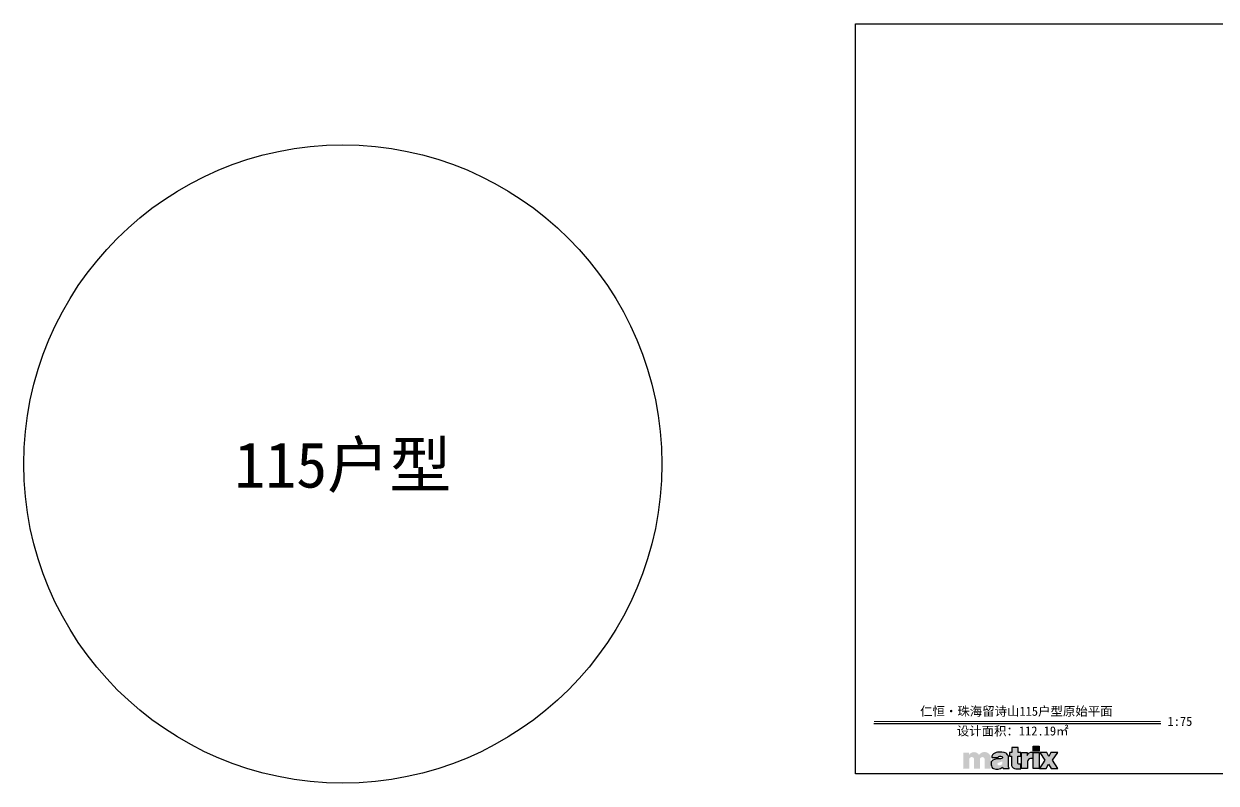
# Model space of a CAD drawing. Header units: millimetres. Extents: x 24675 to 175386, y -87697 to -40478.
# Drawn here: x 24675 to 60102, y -63031 to -40478 of the extents above; entities that cross this region are included whole.
import ezdxf
from ezdxf.enums import TextEntityAlignment as Align

# ---------------------------------------------------------------- set-up
doc = ezdxf.new("R2010")
doc.units = ezdxf.units.MM
doc.header["$LTSCALE"] = 10
doc.header["$MEASUREMENT"] = 0
doc.linetypes.add('__DASH', pattern=[0.35, 0.25, -0.1])
for name, color, linetype in [('FF-TEXT', 50, 'Continuous'), ('P-ANNO-DIMS', 250, 'Continuous'), ('TK', 1, 'Continuous')]:
    doc.layers.add(name, color=color, linetype=linetype)
doc.styles.add('st', font='')
doc.styles.get('st').set_extended_font_data('SimSun')

# ---------------------------------------------------------------- blocks, each defined once
blk = doc.blocks.new('vxcv')
at = {"layer": 'Defpoints', "color": 251}
blk.add_lwpolyline([(301088, -172518.5), (332588, -172518.5), (332588, -194793.5), (301088, -194793.5)], close=True, dxfattribs=at)

msp = doc.modelspace()

# ---------------------------------------------------------------- hatches: boundary and pattern name
at = {"layer": 'TK'}
h = msp.add_hatch(color=8, dxfattribs=at)
h.paths.add_polyline_path([(53058.6, -62192.1, 0.5512156), (52755.3, -62193.9), (52755.3, -62121.8), (52586.8, -62121.8), (52585.2, -62599.9), (52768.6, -62599.9), (52768.6, -62306.6, -0.7058911), (52910.8, -62306.6), (52910.8, -62599.9), (53083.5, -62599.9), (53083.5, -62318.8, -0.8693237), (53224.1, -62318.8), (53224.1, -62599.9), (53404.4, -62599.9), (53404.4, -62246.4, 0.6422353)])
h.paths.add_polyline_path([(53741.4, -62238.1), (53741.4, -62238.1, -0.397808), (53751.8, -62280.9, -0.2775393), (53723, -62297.1, -0.0631586), (53601.4, -62313.3, 0.1841346), (53434.8, -62378, 0.2415302), (53418.6, -62420.8, 0.1133381), (53436.8, -62553.5, 0.2452883), (53489.5, -62600.6, 0.2544255), (53752.5, -62555.1, -0.1595935), (53771.1, -62598.4), (53956.4, -62598.4, 0.2437206), (53939, -62569.6, -0.1434182), (53932.8, -62535.1), (53932.8, -62239.1, 0.1555029), (53860.7, -62143.5, 0.1359616), (53607.7, -62114.7, 0.0427992), (53528.4, -62137.8, 0.307812), (53433.3, -62270.5), (53618.8, -62270.5, -0.442328)])
h.paths.add_polyline_path([(53607.7, -62480.1, 0.2636268), (53672.5, -62506.7, 0.2644935), (53745.3, -62455.3, 0.0414126), (53745.3, -62387.8, 0.0285955), (53624.1, -62430.6, 0.4555026)], flags=16)
h.paths.add_polyline_path([(54025.8, -62232.5), (54025.8, -62506.2, 0.3822456), (54150.7, -62603.8), (54300.7, -62603.8), (54300.7, -62462.7), (54240.3, -62462.7, -0.2379065), (54211.9, -62437), (54211.9, -62232.3), (54299.3, -62232.3), (54299.3, -62122.8), (54214.6, -62122.8), (54214.6, -61977), (54028.3, -61977), (54028.3, -62121.7), (53958.3, -62121.7), (53958.3, -62232.5)])
h.paths.add_polyline_path([(54314.3, -62599.9), (54501.3, -62599.9), (54501.3, -62388.1, -0.4304109), (54585.3, -62299.4), (54653.4, -62299.4), (54653.4, -62111, 0.3964206), (54487.9, -62210.2), (54487.9, -62122.7), (54314.3, -62122.7)])
h.paths.add_polyline_path([(54848.3, -62124.2), (54662.3, -62124.2), (54662.3, -62599.9), (54848.3, -62599.9)])
h.paths.add_polyline_path([(55130.6, -62235.2), (55069.7, -62123.8), (54863.5, -62125), (55016.4, -62347.9), (54855.1, -62599.9), (55055.9, -62599.9), (55124.7, -62463.6), (55195.2, -62599.9), (55400.8, -62599.9), (55236.2, -62347.2), (55398.1, -62123.2), (55190.3, -62123.2)])
h = msp.add_hatch(color=8, dxfattribs=at)
h.paths.add_polyline_path([(53058.6, -62192.1, 0.5512156), (52755.3, -62193.9), (52755.3, -62121.8), (52586.8, -62121.8), (52585.2, -62599.9), (52768.6, -62599.9), (52768.6, -62306.6, -0.7058911), (52910.8, -62306.6), (52910.8, -62599.9), (53083.5, -62599.9), (53083.5, -62318.8, -0.8693237), (53224.1, -62318.8), (53224.1, -62599.9), (53404.4, -62599.9), (53404.4, -62246.4, 0.6422353)])
h.paths.add_polyline_path([(53741.4, -62238.1), (53741.4, -62238.1, -0.397808), (53751.8, -62280.9, -0.2775393), (53723, -62297.1, -0.0631586), (53601.4, -62313.3, 0.1841346), (53434.8, -62378, 0.2415302), (53418.6, -62420.8, 0.1133381), (53436.8, -62553.5, 0.2452883), (53489.5, -62600.6, 0.2544255), (53752.5, -62555.1, -0.1595935), (53771.1, -62598.4), (53956.4, -62598.4, 0.2437206), (53939, -62569.6, -0.1434182), (53932.8, -62535.1), (53932.8, -62239.1, 0.1555029), (53860.7, -62143.5, 0.1359616), (53607.7, -62114.7, 0.0427992), (53528.4, -62137.8, 0.307812), (53433.3, -62270.5), (53618.8, -62270.5, -0.442328)])
h.paths.add_polyline_path([(53607.7, -62480.1, 0.2636268), (53672.5, -62506.7, 0.2644935), (53745.3, -62455.3, 0.0414126), (53745.3, -62387.8, 0.0285955), (53624.1, -62430.6, 0.4555026)], flags=16)
h.paths.add_polyline_path([(54025.8, -62232.5), (54025.8, -62506.2, 0.3822456), (54150.7, -62603.8), (54300.7, -62603.8), (54300.7, -62462.7), (54240.3, -62462.7, -0.2379065), (54211.9, -62437), (54211.9, -62232.3), (54299.3, -62232.3), (54299.3, -62122.8), (54214.6, -62122.8), (54214.6, -61977), (54028.3, -61977), (54028.3, -62121.7), (53958.3, -62121.7), (53958.3, -62232.5)])
h.paths.add_polyline_path([(54314.3, -62599.9), (54501.3, -62599.9), (54501.3, -62388.1, -0.4304109), (54585.3, -62299.4), (54653.4, -62299.4), (54653.4, -62111, 0.3964206), (54487.9, -62210.2), (54487.9, -62122.7), (54314.3, -62122.7)])
h.paths.add_polyline_path([(54848.3, -62124.2), (54662.3, -62124.2), (54662.3, -62599.9), (54848.3, -62599.9)])
h.paths.add_polyline_path([(55130.6, -62235.2), (55069.7, -62123.8), (54863.5, -62125), (55016.4, -62347.9), (54855.1, -62599.9), (55055.9, -62599.9), (55124.7, -62463.6), (55195.2, -62599.9), (55400.8, -62599.9), (55236.2, -62347.2), (55398.1, -62123.2), (55190.3, -62123.2)])
at = {"layer": 'TK', "linetype": 'Continuous'}
msp.add_hatch(color=40, dxfattribs=at).paths.add_polyline_path([(54848.3, -62078.6), (54848.3, -61936.2), (54662.3, -61936.2), (54662.3, -62078.6)])
msp.add_hatch(color=40, dxfattribs=at).paths.add_polyline_path([(54848.3, -62078.6), (54848.3, -61936.2), (54662.3, -61936.2), (54662.3, -62078.6)])

# ---------------------------------------------------------------- linework, layer by layer
at = {"color": 8}
msp.add_circle((34154.1, -53552.1), 9479, dxfattribs=at)
at = {"layer": 'Defpoints', "color": 251}
msp.add_lwpolyline([(49385.9, -40477.7), (80885.9, -40477.7), (80885.9, -62752.7), (49385.9, -62752.7)], close=True, dxfattribs=at)
at = {"layer": 'FF-TEXT'}
msp.add_line((49931.4, -61255.3), (58455.3, -61255.3), dxfattribs=at)
msp.add_line((49931.4, -61255.3), (58455.3, -61255.3), dxfattribs=at)
msp.add_lwpolyline([(49931.4, -61201.2, 27.1, 27.1, 0), (58455.3, -61201.2, 69.3, 69.3, 0)], format="xyseb", dxfattribs=at)
msp.add_lwpolyline([(49931.4, -61201.2, 27.1, 27.1, 0), (58455.3, -61201.2, 69.3, 69.3, 0)], format="xyseb", dxfattribs=at)
at = {"layer": 'TK', "color": 8}
for points in [[(53958.3, -62121.7), (53958.3, -62232.5), (54025.8, -62232.5), (54025.8, -62506.2, 0.3822456), (54150.7, -62603.8), (54300.7, -62603.8), (54300.7, -62462.7), (54240.3, -62462.7, -0.2379065), (54211.9, -62437), (54211.9, -62232.3), (54299.3, -62232.3), (54299.3, -62122.8), (54214.6, -62122.8), (54214.6, -61977), (54028.3, -61977), (54028.3, -62121.7), (53958.3, -62121.7)], [(53958.3, -62121.7), (53958.3, -62232.5), (54025.8, -62232.5), (54025.8, -62506.2, 0.3822456), (54150.7, -62603.8), (54300.7, -62603.8), (54300.7, -62462.7), (54240.3, -62462.7, -0.2379065), (54211.9, -62437), (54211.9, -62232.3), (54299.3, -62232.3), (54299.3, -62122.8), (54214.6, -62122.8), (54214.6, -61977), (54028.3, -61977), (54028.3, -62121.7), (53958.3, -62121.7)], [(53433.3, -62270.5), (53618.8, -62270.5, -0.4423279), (53741.4, -62238.1, -0.397808), (53751.8, -62280.9, -0.2775393), (53723, -62297.1, -0.0631586), (53601.4, -62313.3, 0.1841345), (53434.8, -62378, 0.2415304), (53418.6, -62420.8, 0.1133381), (53436.8, -62553.5, 0.2452883), (53489.5, -62600.6, 0.2544255), (53752.5, -62555.1, -0.1595935), (53771.1, -62598.4), (53956.4, -62598.4, 0.2437206), (53939, -62569.6, -0.1434182), (53932.8, -62535.1), (53932.8, -62239.1, 0.1555029), (53860.7, -62143.5, 0.1555029)], [(53433.3, -62270.5), (53618.8, -62270.5, -0.4423279), (53741.4, -62238.1, -0.397808), (53751.8, -62280.9, -0.2775393), (53723, -62297.1, -0.0631586), (53601.4, -62313.3, 0.1841345), (53434.8, -62378, 0.2415304), (53418.6, -62420.8, 0.1133381), (53436.8, -62553.5, 0.2452883), (53489.5, -62600.6, 0.2544255), (53752.5, -62555.1, -0.1595935), (53771.1, -62598.4), (53956.4, -62598.4, 0.2437206), (53939, -62569.6, -0.1434182), (53932.8, -62535.1), (53932.8, -62239.1, 0.1555029), (53860.7, -62143.5, 0.1555029)], [(53607.7, -62114.7, 0.0427992), (53528.4, -62137.8, 0.307812), (53433.3, -62270.5)], [(53607.7, -62114.7, 0.0427992), (53528.4, -62137.8, 0.307812), (53433.3, -62270.5)], [(54315, -62122.7), (54487.9, -62122.7), (54487.9, -62210.2, -0.3964206), (54653.4, -62111), (54653.4, -62299.4), (54585.3, -62299.4, 0.4304109), (54501.3, -62388.1), (54501.3, -62599.9), (54314.3, -62599.9), (54314.3, -62122.7)], [(54315, -62122.7), (54487.9, -62122.7), (54487.9, -62210.2, -0.3964206), (54653.4, -62111), (54653.4, -62299.4), (54585.3, -62299.4, 0.4304109), (54501.3, -62388.1), (54501.3, -62599.9), (54314.3, -62599.9), (54314.3, -62122.7)]]:
    msp.add_lwpolyline(points, format="xyb", dxfattribs=at)
for points in [[(54662.3, -61936.2), (54848.3, -61936.2), (54848.3, -62078.6), (54662.3, -62078.6)], [(54662.3, -61936.2), (54848.3, -61936.2), (54848.3, -62078.6), (54662.3, -62078.6)], [(54662.3, -62124.2), (54848.3, -62124.2), (54848.3, -62599.9), (54662.3, -62599.9)], [(54662.3, -62124.2), (54848.3, -62124.2), (54848.3, -62599.9), (54662.3, -62599.9)]]:
    msp.add_lwpolyline(points, close=True, dxfattribs=at)
msp.add_lwpolyline([(54863.5, -62125), (55016.4, -62347.9), (54855.1, -62599.9), (55055.9, -62599.9), (55124.7, -62463.6), (55195.2, -62599.9), (55400.8, -62599.9), (55236.2, -62347.2), (55398.1, -62123.2), (55190.3, -62123.2), (55130.6, -62235.2), (55069.7, -62123.8), (54863.5, -62125)], dxfattribs=at)
msp.add_lwpolyline([(54863.5, -62125), (55016.4, -62347.9), (54855.1, -62599.9), (55055.9, -62599.9), (55124.7, -62463.6), (55195.2, -62599.9), (55400.8, -62599.9), (55236.2, -62347.2), (55398.1, -62123.2), (55190.3, -62123.2), (55130.6, -62235.2), (55069.7, -62123.8), (54863.5, -62125)], dxfattribs=at)
msp.add_arc((53682.1, -62585.7), 476.9, 68.00859, 98.97879, dxfattribs=at)
msp.add_arc((53682.1, -62585.7), 476.9, 68.00859, 98.97879, dxfattribs=at)

# ---------------------------------------------------------------- block references
at = {"layer": 'P-ANNO-DIMS', "linetype": '__DASH'}
msp.add_blockref('vxcv', (-251702.1, 132040.8), dxfattribs=at)

# ---------------------------------------------------------------- texts
at = {"layer": 'FF-TEXT', "style": 'st'}
for s, height, p in [('115户型', 1353.36, (34154.1, -53552.1)), ('仁恒·珠海留诗山115户型原始平面', 270.671, (54165, -60889.9)), ('1:75', 270.67, (59025.8, -61197.9)), ('设计面积：112.19㎡  ', 270.671, (54239.2, -61470.2))]:
    msp.add_text(s, height=height, dxfattribs=at).set_placement(p, align=Align.MIDDLE)

doc.saveas('drawing.dxf')
